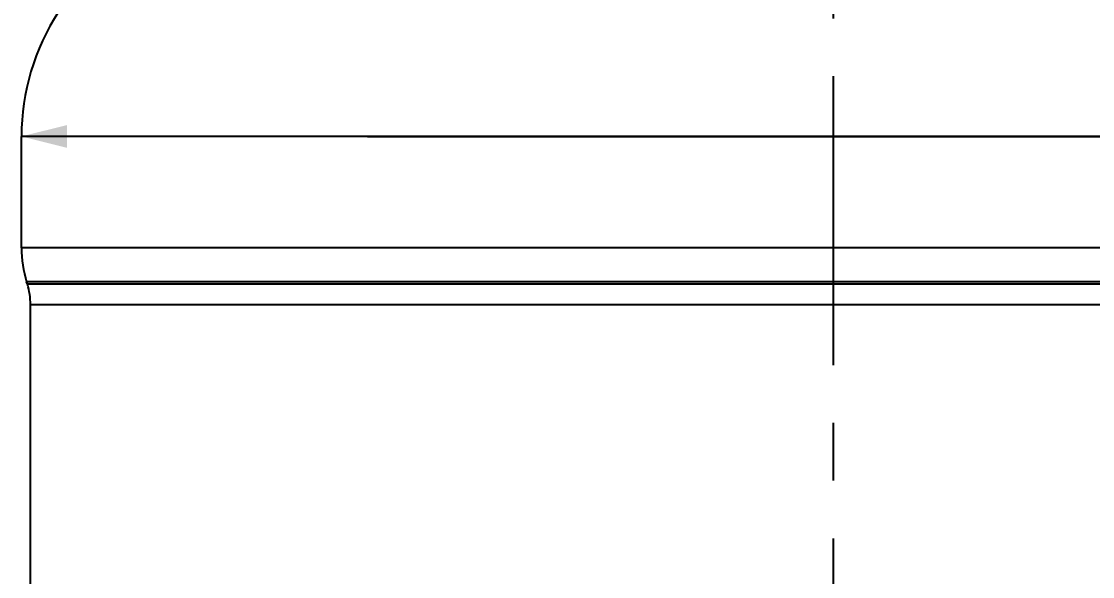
# Model space of a CAD drawing. Header units: millimetres. Extents: x 8 to 586, y 8 to 412.
# Drawn here: x 307.35 to 354.43, y 277.44 to 301.85 of the extents above; entities that cross this region are included whole.
import ezdxf

# ---------------------------------------------------------------- set-up
doc = ezdxf.new("R2010")
doc.units = ezdxf.units.MM
doc.linetypes.add('CENTERX2', pattern=[20.32, 12.7, -2.54, 2.54, -2.54])
for name, color, linetype in [('CENTERLINE', 4, 'CENTERX2'), ('DETAIL', 3, 'Continuous'), ('DIMENSIONS', 2, 'Continuous')]:
    doc.layers.add(name, color=color, linetype=linetype)
doc.layers.add('OUTLINE', color=7, linetype='Continuous', lineweight=25)
doc.styles.add('SLDTEXTSTYLE0', font='TXT', dxfattribs={"width": 0.75})
doc.dimstyles.new('SLDDIMSTYLE6', dxfattribs={"dimtxt": 3.5, "dimasz": 2, "dimexe": 0, "dimexo": 0.0625, "dimgap": 0.875, "dimtad": 1, "dimrnd": 1e-09, "dimzin": 12, "dimdsep": 46, "dimtxsty": 'SLDTEXTSTYLE0', "dimsah": 1, "dimcen": 0.09, "dimadec": 0, "dimazin": 3, "dimtfac": 1, "dimtofl": 0, "dimtmove": 0, "dimatfit": 3, "dimfxl": 0, "dimfrac": 2, "dimtolj": 1, "dimtzin": 12, "dimarcsym": 0})

# ---------------------------------------------------------------- blocks, each defined once
blk = doc.blocks.new('_D_23')
at = {"layer": 'DIMENSIONS'}
for q in [(307.351, 296.79), (397.944, 296.79)]:
    blk.add_line((378.701, 296.79), q, dxfattribs=at)
for points in [[(307.351, 296.79), (309.351, 296.29), (309.351, 297.29)], [(378.701, 296.79), (376.701, 297.29), (376.701, 296.29)]]:
    blk.add_solid(points, dxfattribs=at)
at = {"layer": 'DIMENSIONS', "char_height": 3.5, "attachment_point": 1, "style": 'SLDTEXTSTYLE0'}
for s, insert in [('%%c', (381.028, 301.301)), ('71,35', (386.306, 301.355))]:
    blk.add_mtext(s, dxfattribs=dict(at, insert=insert))

msp = doc.modelspace()

# ---------------------------------------------------------------- linework, layer by layer
at = {"layer": 'CENTERLINE'}
msp.add_line((343.02557, 401.03352), (343.02557, 148.79667), dxfattribs=at)
at = {"layer": 'DETAIL'}
for p, q in [((322.56323, 296.78953), (307.35057, 296.78953)), ((378.70057, 291.88973), (307.35057, 291.88973)), ((378.47023, 290.3896), (307.58091, 290.3896)), ((378.43878, 290.2896), (307.61236, 290.2896)), ((378.30057, 289.38953), (307.75057, 289.38953))]:
    msp.add_line(p, q, dxfattribs=at)
msp.add_open_spline([(322.56323, 296.78953), (325.53847, 296.78953), (328.83389, 296.78953), (335.76189, 296.78953), (339.39347, 296.78953), (346.65767, 296.78953), (350.28925, 296.78953), (357.21725, 296.78953), (360.51266, 296.78953), (363.48791, 296.78953)], degree=3, knots=[0, 0, 0, 0, 0.25, 0.25, 0.5, 0.5, 0.75, 0.75, 1, 1, 1, 1], dxfattribs=at)
at = {"layer": 'OUTLINE'}
for p, q in [((307.35057, 291.88973), (307.35057, 296.78953)), ((307.61236, 290.2896), (307.58091, 290.3896)), ((307.75057, 196.27238), (307.75057, 289.38953))]:
    msp.add_line(p, q, dxfattribs=at)
for centre, radius, start, end in [((317.35057, 296.78953), 10, 146.821068, 180), ((312.35057, 291.88973), 5, 180, 197.459088), ((304.75057, 289.38953), 3, 0, 17.459088)]:
    msp.add_arc(centre, radius, start, end, dxfattribs=at)

# ---------------------------------------------------------------- dimensions: what is measured, and where the dimension line sits
at = {"layer": 'DIMENSIONS'}
dim = msp.add_linear_dim(base=(307.35057, 296.78953), p1=(378.70057, 296.78953), p2=(307.35057, 296.78953), text='%%c<>', dimstyle='SLDDIMSTYLE6', dxfattribs=at)
dim.commit()
dim.dimension.update_dxf_attribs({"geometry": '_D_23', "text_midpoint": (389.48603, 296.78953), "dimtype": 160})

doc.saveas('drawing.dxf')
